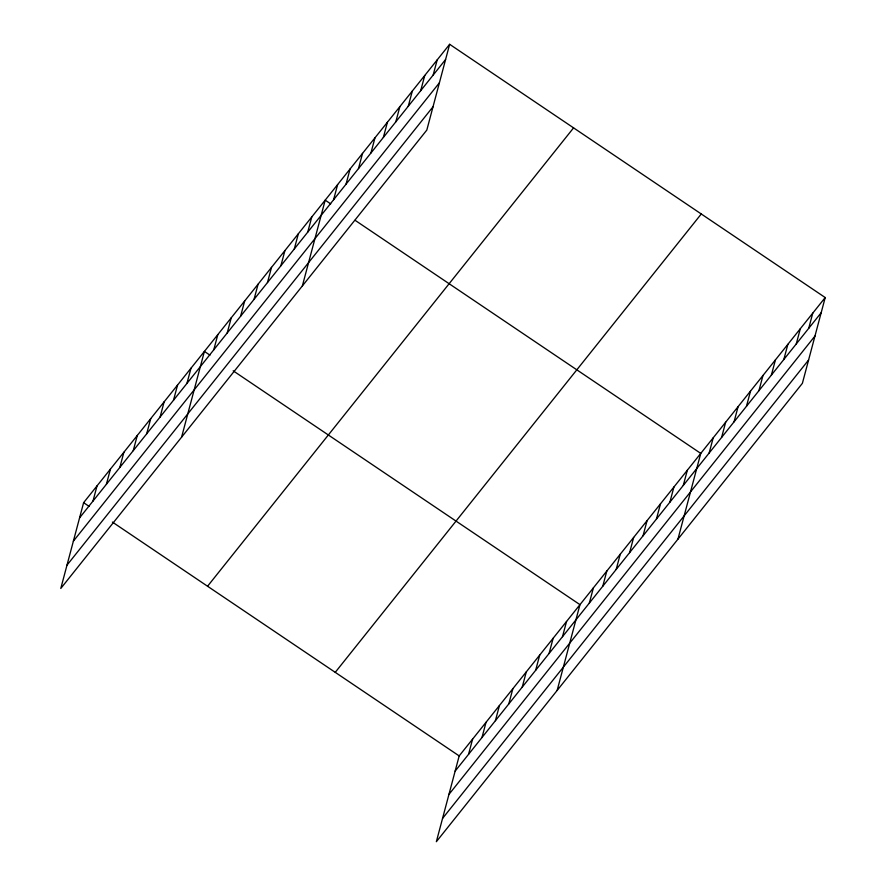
<?xml version="1.0" encoding="UTF-8"?>
<svg xmlns="http://www.w3.org/2000/svg" width="886" height="886" viewBox="0 0 886 886"><rect width="100%" height="100%" fill="white"/><g stroke="black" fill="none" stroke-linecap="round" stroke-linejoin="round"><path stroke-width="1.33" d="M449.645 44.3L83.616 502.672L60.791 588.448L426.819 130.076L449.645 44.3L825.209 297.552L802.384 383.328L436.355 841.7L459.181 755.924L825.209 297.552M92.997 501.066L97.039 485.86M106.409 484.254L110.462 469.059M119.831 467.454L123.885 452.248M133.254 450.642L137.297 435.436M146.677 433.841L150.72 418.635M160.1 417.029L164.143 401.823M173.523 400.228L177.565 385.022M186.935 383.416L190.988 368.211M181.586 437.186L204.4 351.41L209.938 355.142M213.781 349.804L217.823 334.598M227.204 332.992L231.246 317.797M240.627 316.191L244.669 300.985M254.038 299.379L258.092 284.185M267.461 282.579L271.515 267.373M280.884 265.767L284.927 250.561M294.307 248.966L298.349 233.76M307.73 232.154L311.772 216.948M302.37 285.923L325.195 200.147L330.722 203.88M333.59 199.76L337.632 184.565M346.038 184.177L350.081 168.971M358.487 168.595L362.529 153.389M370.924 153.012L374.977 137.806M383.372 137.43L387.415 122.224M395.82 121.836L399.863 106.641M408.258 106.254L412.311 91.059M420.706 90.671L424.748 75.465M433.154 75.088L437.197 59.883M468.561 754.318L472.603 739.112M481.984 737.517L486.026 722.312M495.396 720.706L499.449 705.5M508.819 703.894L512.861 688.699M522.242 687.093L526.284 671.887M535.665 670.281L539.707 655.086M549.087 653.48L553.13 638.274M562.499 636.669L566.553 621.474M557.15 690.438L579.965 604.662L233.173 370.813M589.345 603.056L593.387 587.85M602.768 586.255L606.81 571.049M616.191 569.443L620.233 554.237M629.614 552.642L633.656 537.437M643.026 535.831L647.079 520.625M656.448 519.019L660.491 503.824M669.871 502.218L673.914 487.012M683.294 485.406L687.337 470.211M677.934 539.175L700.76 453.399L355.076 220.293M709.154 453.023L713.208 437.817M721.603 437.429L725.645 422.234M734.051 421.847L738.093 406.652M746.488 406.264L750.542 391.058M758.937 390.682L762.979 375.476M771.385 375.099L775.427 359.893M783.822 359.517L787.875 344.311M796.27 343.923L800.313 328.728M808.719 328.341L812.761 313.135M79.574 517.867L445.592 59.506M73.372 541.158L439.401 82.797M66.993 565.157L433.01 106.785M207.557 586.244L573.574 127.872M335.24 672.352L701.269 213.98M455.138 771.13L821.156 312.758M448.936 794.421L814.965 336.049M442.557 818.409L808.575 360.037M83.616 502.672L89.154 506.404M112.389 522.064L459.181 755.924"/></g></svg>
